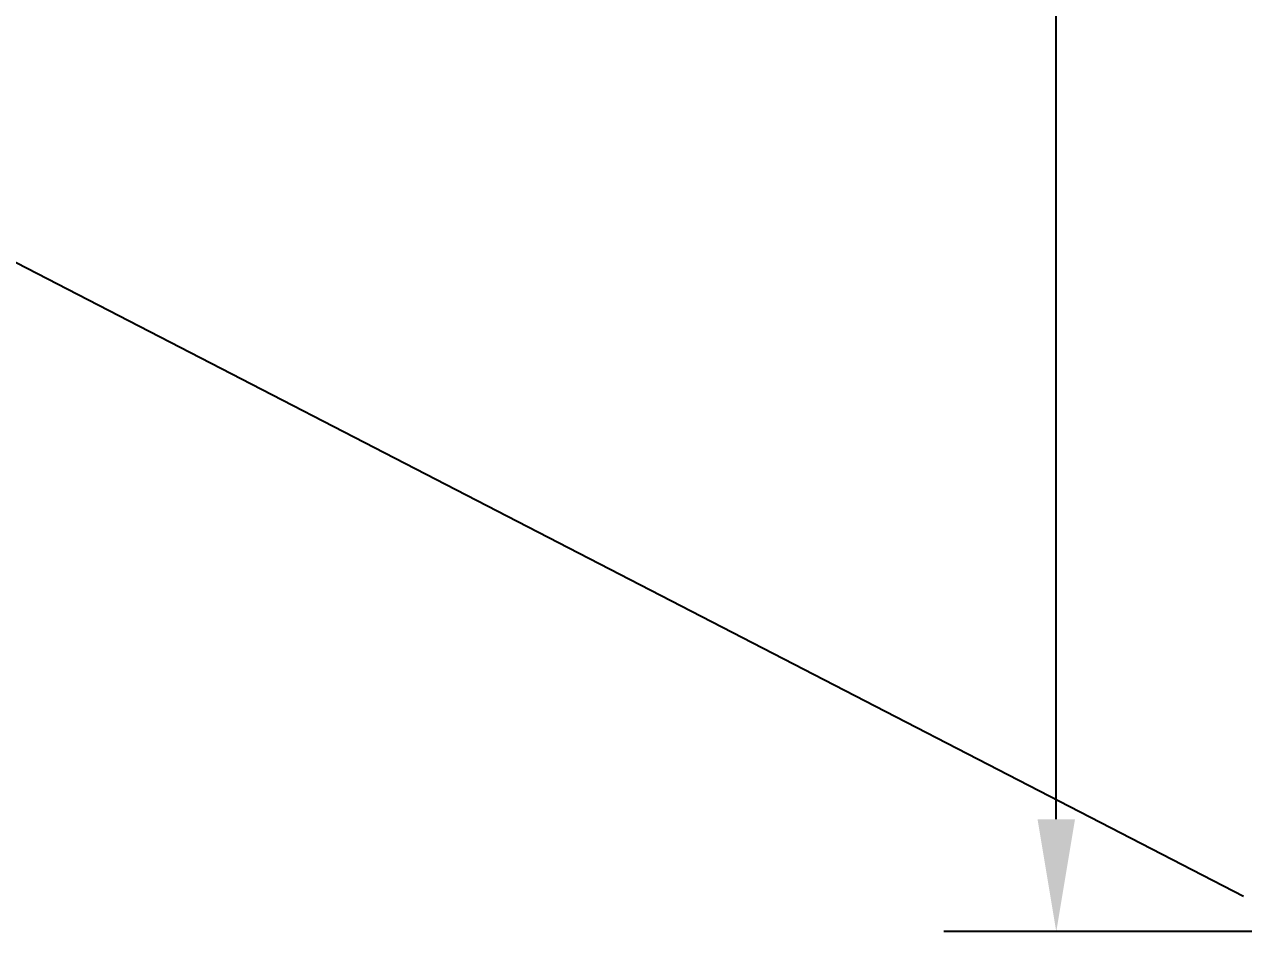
# Model space of a CAD drawing. Header units: metres. Extents: x 10 to 239, y 2 to 253.
# Drawn here: x 32.783 to 34.737, y 171.968 to 173.422 of the extents above; entities that cross this region are included whole.
import ezdxf

# ---------------------------------------------------------------- set-up
doc = ezdxf.new("R2010")
doc.units = ezdxf.units.M
doc.header["$MEASUREMENT"] = 0
doc.layers.get('Defpoints').update_dxf_attribs({"color": 9})
doc.layers.add('1CERCA', color=252, linetype='Continuous')
doc.layers.add('1gris', color=254, linetype='Continuous')
doc.styles.get("Standard").update_dxf_attribs({"font": 'arial.ttf'})
doc.dimstyles.get("Standard").update_dxf_attribs({"dimtxt": 0.18, "dimasz": 0.18, "dimexe": 0.18, "dimexo": 0.0625, "dimgap": 0.09, "dimtad": 0, "dimtih": 1, "dimtoh": 1, "dimdec": 4, "dimzin": 0, "dimdsep": 46, "dimtxsty": 'Standard', "dimcen": 0.09, "dimadec": 0, "dimazin": 0, "dimtfac": 1, "dimtdec": 4, "dimtofl": 0, "dimtmove": 0, "dimatfit": 3, "dimfxl": 1, "dimtolj": 1, "dimtzin": 0, "dimarcsym": 0})

# ---------------------------------------------------------------- blocks, each defined once
blk = doc.blocks.new('*D101')
at = {"layer": '1CERCA', "color": 0, "lineweight": -2, "ltscale": 0.002, "transparency": 16777216}
for p, q in [((34.783, 175.6804), (34.2564, 175.6804)), ((34.4364, 175.5004), (34.4364, 174.0063)), ((34.4364, 172.1482), (34.4364, 173.6424)), ((34.783, 171.9682), (34.2564, 171.9682))]:
    blk.add_line(p, q, dxfattribs=at)
at = {"layer": '1CERCA', "color": 0, "ltscale": 0.002, "transparency": 16777216}
for points in [[(34.4064, 175.5004), (34.4664, 175.5004), (34.4364, 175.6804)], [(34.4064, 172.1482), (34.4664, 172.1482), (34.4364, 171.9682)]]:
    blk.add_solid(points, dxfattribs=at)
at = {"layer": 'Defpoints', "color": 0, "ltscale": 0.002, "transparency": 16777216}
for p in [(34.4364, 175.6804), (34.8455, 175.6804), (34.8455, 171.9682)]:
    blk.add_point(p, dxfattribs=at)
at = {"layer": '1CERCA', "color": 0, "lineweight": 0, "ltscale": 0.002, "transparency": 16777216, "insert": (34.4364, 173.8243), "char_height": 0.18, "attachment_point": 5}
blk.add_mtext('\\A1;3.7122', dxfattribs=at)

msp = doc.modelspace()

# ---------------------------------------------------------------- linework, layer by layer
at = {"layer": '1gris'}
msp.add_line((34.7365, 172.02449), (24.71514, 177.19815), dxfattribs=at)

# ---------------------------------------------------------------- dimensions: what is measured, and where the dimension line sits
at = {"layer": '1CERCA', "lineweight": 0, "ltscale": 0.002}
dim = msp.add_aligned_dim(p1=(34.8455, 171.96822), p2=(34.8455, 175.68044), distance=0.40914, dimstyle='Standard', dxfattribs=at)
dim.commit()
dim.dimension.update_dxf_attribs({"geometry": '*D101', "text_midpoint": (34.43636, 173.82433)})

doc.saveas('drawing.dxf')
